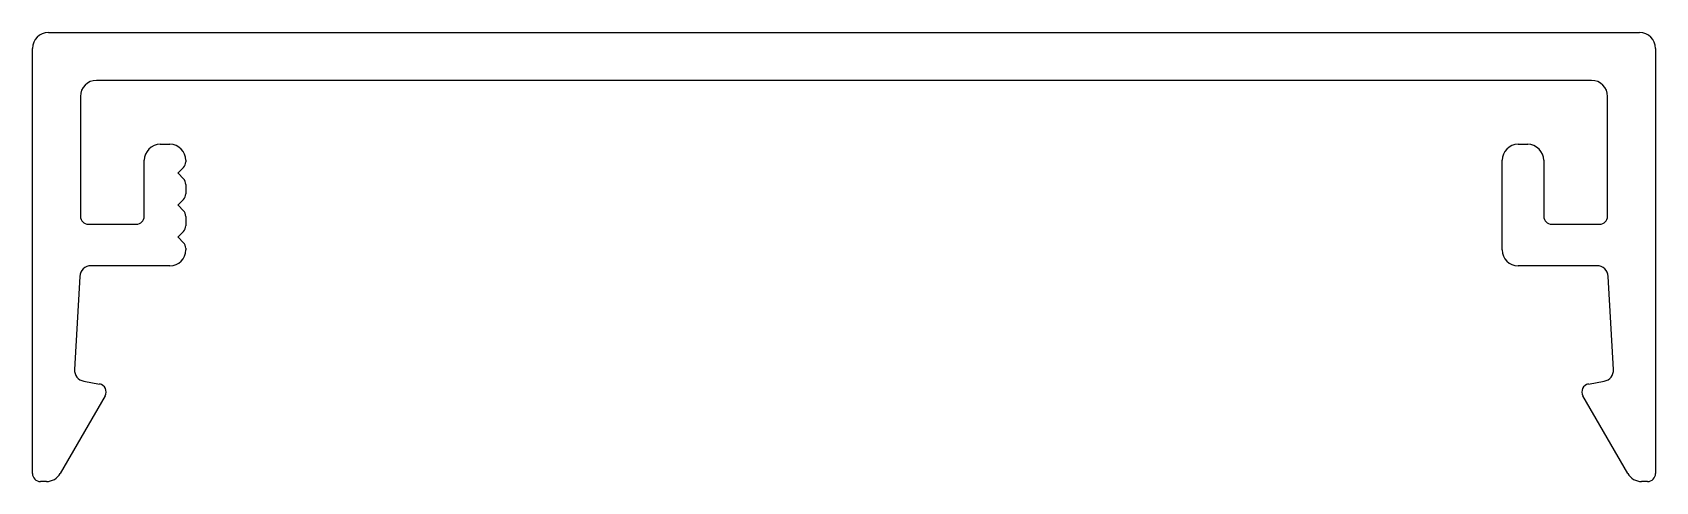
# Model space of a CAD drawing. Extents: x 4.3 to 55.1, y 2.5 to 16.5.
import ezdxf

# ---------------------------------------------------------------- set-up
doc = ezdxf.new("R2010")
doc.units = 0
doc.layers.get('0').update_dxf_attribs({"linetype": 'CONTINUOUS'})

msp = doc.modelspace()

# ---------------------------------------------------------------- linework, layer by layer
for p, q in [((4.783, 16.535), (54.583, 16.535)), ((4.283, 2.735), (4.283, 16.035)), ((55.083, 16.035), (55.083, 2.735)), ((53.083, 15.035), (6.283, 15.035)), ((5.783, 14.535), (5.783, 10.785)), ((53.583, 10.785), (53.583, 14.535)), ((8.283, 13.035), (8.583, 13.035)), ((50.783, 13.035), (51.083, 13.035)), ((7.783, 10.785), (7.783, 12.535)), ((9.01, 12.311), (8.839, 12.14)), ((9.083, 12.535), (9.083, 12.488)), ((50.283, 9.735), (50.283, 12.535)), ((51.583, 12.535), (51.583, 10.785)), ((8.839, 12.129), (9.01, 11.958)), ((9.083, 11.781), (9.083, 11.488)), ((9.01, 11.312), (8.839, 11.14)), ((8.839, 11.129), (9.01, 10.958)), ((9.083, 10.781), (9.083, 10.488)), ((6.033, 10.535), (7.533, 10.535)), ((9.01, 10.312), (8.839, 10.14)), ((51.833, 10.535), (53.333, 10.535)), ((8.839, 10.129), (9.01, 9.958)), ((9.083, 9.781), (9.083, 9.735)), ((8.583, 9.235), (6.114, 9.235)), ((53.252, 9.235), (50.783, 9.235)), ((5.765, 8.904), (5.601, 5.988)), ((53.766, 5.988), (53.602, 8.904)), ((5.889, 5.623), (6.382, 5.536)), ((52.985, 5.536), (53.477, 5.623)), ((6.555, 5.165), (5.151, 2.735)), ((54.215, 2.735), (52.812, 5.165)), ((4.718, 2.485), (4.533, 2.485)), ((54.833, 2.485), (54.648, 2.485))]:
    msp.add_line(p, q)
for centre, radius, start, end in [((4.783, 16.035), 0.5, 90, 180), ((54.583, 16.035), 0.5, 0, 90), ((6.283, 14.535), 0.5, 90, 180), ((53.083, 14.535), 0.5, 0, 90), ((8.283, 12.535), 0.5, 90, 180), ((8.583, 12.535), 0.5, 360, 90), ((50.783, 12.535), 0.5, 90, 180), ((51.083, 12.535), 0.5, 360, 90), ((8.833, 12.488), 0.25, 315, 360), ((8.844, 12.135), 0.008, 135, 225), ((8.833, 11.781), 0.25, 0, 45), ((8.833, 11.488), 0.25, 315, 360), ((6.033, 10.785), 0.25, 180, 270), ((7.533, 10.785), 0.25, 270, 0), ((8.844, 11.135), 0.008, 135, 225), ((8.833, 10.781), 0.25, 0, 45), ((51.833, 10.785), 0.25, 180, 270), ((53.333, 10.785), 0.25, 270, 360), ((8.833, 10.488), 0.25, 315, 0), ((8.583, 9.735), 0.5, 270, 360), ((8.844, 10.135), 0.008, 135, 225), ((8.833, 9.781), 0.25, 0, 45), ((50.783, 9.735), 0.5, 180, 270), ((6.114, 8.885), 0.35, 90, 176.7822), ((53.252, 8.885), 0.35, 3.2178, 90), ((5.95, 5.968), 0.35, 176.7822, 260), ((53.416, 5.968), 0.35, 280, 3.2178), ((6.338, 5.29), 0.25, 330, 80), ((53.028, 5.29), 0.25, 100, 210), ((4.533, 2.735), 0.25, 180, 270), ((4.718, 2.985), 0.5, 270, 330), ((54.648, 2.985), 0.5, 210, 270), ((54.833, 2.735), 0.25, 270, 360)]:
    msp.add_arc(centre, radius, start, end)

doc.saveas('drawing.dxf')
